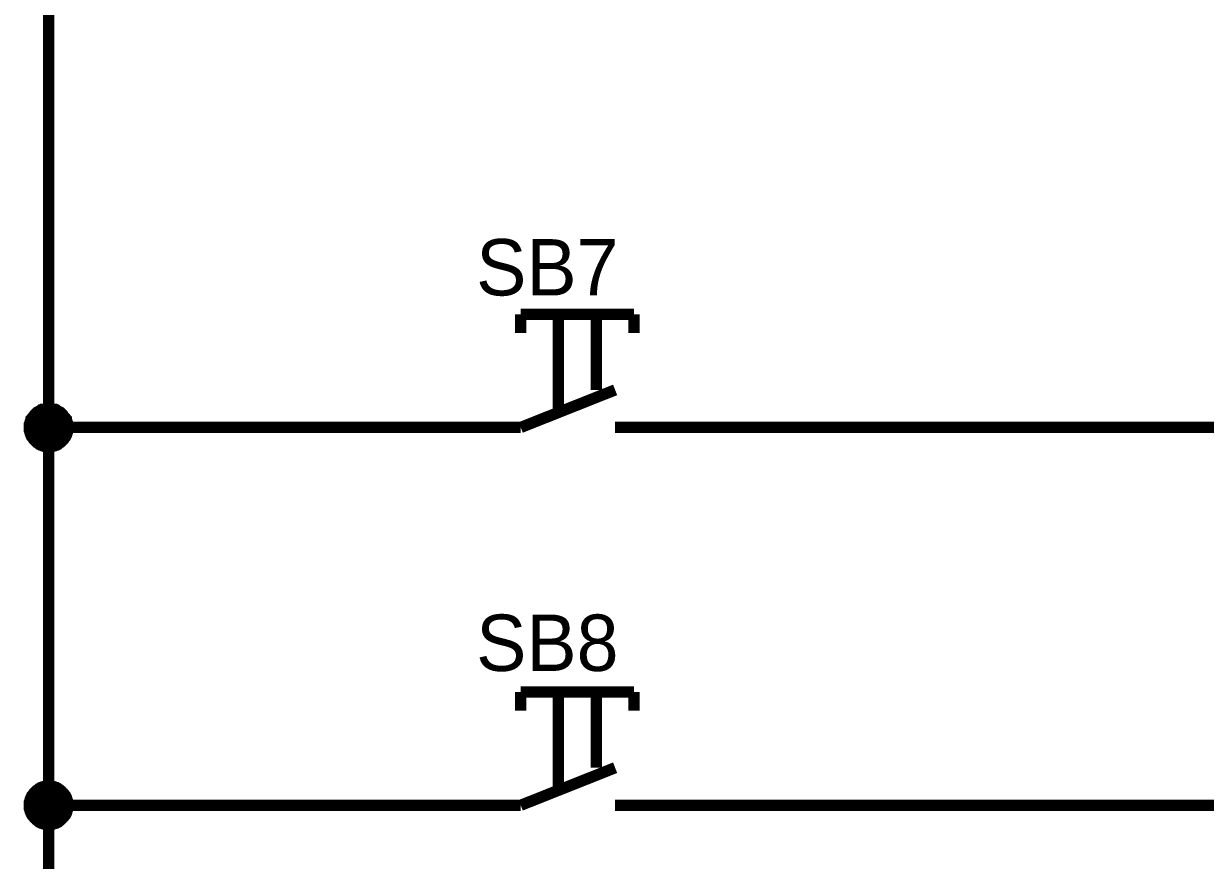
# Model space of a CAD drawing. Header units: millimetres. Extents: x 0 to 841, y 0 to 594.
# Drawn here: x 119.45 to 150.74, y 283.54 to 305.69 of the extents above; entities that cross this region are included whole.
import ezdxf

# ---------------------------------------------------------------- set-up
doc = ezdxf.new("R2010")
doc.units = ezdxf.units.MM
doc.layers.add('Sheet', color=255, linetype='Continuous')

msp = doc.modelspace()

# ---------------------------------------------------------------- linework, layer by layer
at = {"layer": 'Sheet', "const_width": 0.3}
for points in [[(332.534, 305), (340.034, 305), (340.034, 320.999), (285.049, 320.999), (285.049, 294.996), (202.579, 294.996), (137.61, 294.996)], [(332.534, 299.998), (342.534, 299.998), (342.534, 319.492), (280.049, 319.492), (280.049, 284.993), (190.095, 284.993), (137.61, 284.993)], [(120.11, 309.986), (120.11, 294.996), (130.11, 294.996)], [(132.61, 297.994), (135.607, 297.994)], [(132.61, 297.994), (132.61, 297.497)], [(133.603, 295.493), (133.603, 297.994)], [(134.613, 295.99), (134.613, 297.994)], [(135.607, 297.994), (135.607, 297.497)], [(132.61, 294.996), (135.11, 295.99)], [(119.597, 294.996), (119.597, 295.027), (119.597, 295.043), (119.597, 295.074), (119.613, 295.105), (119.613, 295.12), (119.628, 295.152), (119.628, 295.167), (119.644, 295.198), (119.644, 295.214), (119.659, 295.229), (119.675, 295.26), (119.69, 295.276), (119.706, 295.291), (119.721, 295.307), (119.737, 295.338), (119.752, 295.353), (119.768, 295.369), (119.783, 295.385), (119.799, 295.4), (119.83, 295.416), (119.846, 295.416), (119.861, 295.431), (119.892, 295.447), (119.908, 295.462), (119.939, 295.462), (119.954, 295.478), (119.985, 295.478), (120.001, 295.478), (120.032, 295.493), (120.063, 295.493), (120.079, 295.493), (120.11, 295.493)], [(119.597, 294.996), (119.597, 295.027), (119.597, 295.043), (119.597, 295.074), (119.613, 295.105), (119.613, 295.12), (119.628, 295.152), (119.628, 295.167), (119.644, 295.198), (119.644, 295.214), (119.659, 295.229), (119.675, 295.26), (119.69, 295.276), (119.706, 295.291), (119.721, 295.307), (119.737, 295.338), (119.752, 295.353), (119.768, 295.369), (119.783, 295.385), (119.799, 295.4), (119.83, 295.416), (119.846, 295.416), (119.861, 295.431), (119.892, 295.447), (119.908, 295.462), (119.939, 295.462), (119.954, 295.478), (119.985, 295.478), (120.001, 295.478), (120.032, 295.493), (120.063, 295.493), (120.079, 295.493), (120.11, 295.493)], [(119.597, 294.996), (119.597, 295.027), (119.597, 295.043), (119.597, 295.074), (119.613, 295.105), (119.613, 295.12), (119.628, 295.152), (119.628, 295.167), (119.644, 295.198), (119.644, 295.214), (119.659, 295.229), (119.675, 295.26), (119.69, 295.276), (119.706, 295.291), (119.721, 295.307), (119.737, 295.338), (119.752, 295.353), (119.768, 295.369), (119.783, 295.385), (119.799, 295.4), (119.83, 295.416), (119.846, 295.416), (119.861, 295.431), (119.892, 295.447), (119.908, 295.462), (119.939, 295.462), (119.954, 295.478), (119.985, 295.478), (120.001, 295.478), (120.032, 295.493), (120.063, 295.493), (120.079, 295.493), (120.11, 295.493)], [(119.597, 294.996), (119.597, 295.027), (119.597, 295.043), (119.597, 295.074), (119.613, 295.105), (119.613, 295.12), (119.628, 295.152), (119.628, 295.167), (119.644, 295.198), (119.644, 295.214), (119.659, 295.229), (119.675, 295.26), (119.69, 295.276), (119.706, 295.291), (119.721, 295.307), (119.737, 295.338), (119.752, 295.353), (119.768, 295.369), (119.783, 295.385), (119.799, 295.4), (119.83, 295.416), (119.846, 295.416), (119.861, 295.431), (119.892, 295.447), (119.908, 295.462), (119.939, 295.462), (119.954, 295.478), (119.985, 295.478), (120.001, 295.478), (120.032, 295.493), (120.063, 295.493), (120.079, 295.493), (120.11, 295.493)], [(119.597, 294.996), (119.597, 295.027), (119.597, 295.043), (119.597, 295.074), (119.613, 295.105), (119.613, 295.12), (119.628, 295.152), (119.628, 295.167), (119.644, 295.198), (119.644, 295.214), (119.659, 295.229), (119.675, 295.26), (119.69, 295.276), (119.706, 295.291), (119.721, 295.307), (119.737, 295.338), (119.752, 295.353), (119.768, 295.369), (119.783, 295.385), (119.799, 295.4), (119.83, 295.416), (119.846, 295.416), (119.861, 295.431), (119.892, 295.447), (119.908, 295.462), (119.939, 295.462), (119.954, 295.478), (119.985, 295.478), (120.001, 295.478), (120.032, 295.493), (120.063, 295.493), (120.079, 295.493), (120.11, 295.493)], [(119.597, 294.996), (119.597, 295.027), (119.597, 295.043), (119.597, 295.074), (119.613, 295.105), (119.613, 295.12), (119.628, 295.152), (119.628, 295.167), (119.644, 295.198), (119.644, 295.214), (119.659, 295.229), (119.675, 295.26), (119.69, 295.276), (119.706, 295.291), (119.721, 295.307), (119.737, 295.338), (119.752, 295.353), (119.768, 295.369), (119.783, 295.385), (119.799, 295.4), (119.83, 295.416), (119.846, 295.416), (119.861, 295.431), (119.892, 295.447), (119.908, 295.462), (119.939, 295.462), (119.954, 295.478), (119.985, 295.478), (120.001, 295.478), (120.032, 295.493), (120.063, 295.493), (120.079, 295.493), (120.11, 295.493)], [(119.597, 294.996), (119.597, 295.027), (119.597, 295.043), (119.597, 295.074), (119.613, 295.105), (119.613, 295.12), (119.628, 295.152), (119.628, 295.167), (119.644, 295.198), (119.644, 295.214), (119.659, 295.229), (119.675, 295.26), (119.69, 295.276), (119.706, 295.291), (119.721, 295.307), (119.737, 295.338), (119.752, 295.353), (119.768, 295.369), (119.783, 295.385), (119.799, 295.4), (119.83, 295.416), (119.846, 295.416), (119.861, 295.431), (119.892, 295.447), (119.908, 295.462), (119.939, 295.462), (119.954, 295.478), (119.985, 295.478), (120.001, 295.478), (120.032, 295.493), (120.063, 295.493), (120.079, 295.493), (120.11, 295.493)], [(119.597, 294.996), (119.597, 295.027), (119.597, 295.043), (119.597, 295.074), (119.613, 295.105), (119.613, 295.12), (119.628, 295.152), (119.628, 295.167), (119.644, 295.198), (119.644, 295.214), (119.659, 295.229), (119.675, 295.26), (119.69, 295.276), (119.706, 295.291), (119.721, 295.307), (119.737, 295.338), (119.752, 295.353), (119.768, 295.369), (119.783, 295.385), (119.799, 295.4), (119.83, 295.416), (119.846, 295.416), (119.861, 295.431), (119.892, 295.447), (119.908, 295.462), (119.939, 295.462), (119.954, 295.478), (119.985, 295.478), (120.001, 295.478), (120.032, 295.493), (120.063, 295.493), (120.079, 295.493), (120.11, 295.493)], [(120.11, 295.493), (120.11, 295.493)], [(120.11, 295.493), (120.141, 295.493), (120.156, 295.493), (120.187, 295.493), (120.218, 295.478), (120.234, 295.478), (120.265, 295.478), (120.28, 295.462), (120.311, 295.462), (120.327, 295.447), (120.358, 295.431), (120.374, 295.416), (120.389, 295.416), (120.42, 295.4), (120.436, 295.385), (120.451, 295.369), (120.467, 295.353), (120.482, 295.338), (120.498, 295.307), (120.513, 295.291), (120.529, 295.276), (120.544, 295.26), (120.56, 295.229), (120.575, 295.214), (120.575, 295.198), (120.591, 295.167), (120.591, 295.152), (120.606, 295.12), (120.606, 295.105), (120.622, 295.074), (120.622, 295.043), (120.622, 295.027), (120.622, 294.996)], [(120.11, 295.493), (120.11, 295.493)], [(120.11, 295.493), (120.141, 295.493), (120.156, 295.493), (120.187, 295.493), (120.218, 295.478), (120.234, 295.478), (120.265, 295.478), (120.28, 295.462), (120.311, 295.462), (120.327, 295.447), (120.358, 295.431), (120.374, 295.416), (120.389, 295.416), (120.42, 295.4), (120.436, 295.385), (120.451, 295.369), (120.467, 295.353), (120.482, 295.338), (120.498, 295.307), (120.513, 295.291), (120.529, 295.276), (120.544, 295.26), (120.56, 295.229), (120.575, 295.214), (120.575, 295.198), (120.591, 295.167), (120.591, 295.152), (120.606, 295.12), (120.606, 295.105), (120.622, 295.074), (120.622, 295.043), (120.622, 295.027), (120.622, 294.996)], [(120.11, 295.493), (120.11, 295.493)], [(120.11, 295.493), (120.141, 295.493), (120.156, 295.493), (120.187, 295.493), (120.218, 295.478), (120.234, 295.478), (120.265, 295.478), (120.28, 295.462), (120.311, 295.462), (120.327, 295.447), (120.358, 295.431), (120.374, 295.416), (120.389, 295.416), (120.42, 295.4), (120.436, 295.385), (120.451, 295.369), (120.467, 295.353), (120.482, 295.338), (120.498, 295.307), (120.513, 295.291), (120.529, 295.276), (120.544, 295.26), (120.56, 295.229), (120.575, 295.214), (120.575, 295.198), (120.591, 295.167), (120.591, 295.152), (120.606, 295.12), (120.606, 295.105), (120.622, 295.074), (120.622, 295.043), (120.622, 295.027), (120.622, 294.996)], [(120.11, 295.493), (120.11, 295.493)], [(120.11, 295.493), (120.141, 295.493), (120.156, 295.493), (120.187, 295.493), (120.218, 295.478), (120.234, 295.478), (120.265, 295.478), (120.28, 295.462), (120.311, 295.462), (120.327, 295.447), (120.358, 295.431), (120.374, 295.416), (120.389, 295.416), (120.42, 295.4), (120.436, 295.385), (120.451, 295.369), (120.467, 295.353), (120.482, 295.338), (120.498, 295.307), (120.513, 295.291), (120.529, 295.276), (120.544, 295.26), (120.56, 295.229), (120.575, 295.214), (120.575, 295.198), (120.591, 295.167), (120.591, 295.152), (120.606, 295.12), (120.606, 295.105), (120.622, 295.074), (120.622, 295.043), (120.622, 295.027), (120.622, 294.996)], [(120.11, 295.493), (120.11, 295.493)], [(120.11, 295.493), (120.141, 295.493), (120.156, 295.493), (120.187, 295.493), (120.218, 295.478), (120.234, 295.478), (120.265, 295.478), (120.28, 295.462), (120.311, 295.462), (120.327, 295.447), (120.358, 295.431), (120.374, 295.416), (120.389, 295.416), (120.42, 295.4), (120.436, 295.385), (120.451, 295.369), (120.467, 295.353), (120.482, 295.338), (120.498, 295.307), (120.513, 295.291), (120.529, 295.276), (120.544, 295.26), (120.56, 295.229), (120.575, 295.214), (120.575, 295.198), (120.591, 295.167), (120.591, 295.152), (120.606, 295.12), (120.606, 295.105), (120.622, 295.074), (120.622, 295.043), (120.622, 295.027), (120.622, 294.996)], [(120.11, 295.493), (120.11, 295.493)], [(120.11, 295.493), (120.141, 295.493), (120.156, 295.493), (120.187, 295.493), (120.218, 295.478), (120.234, 295.478), (120.265, 295.478), (120.28, 295.462), (120.311, 295.462), (120.327, 295.447), (120.358, 295.431), (120.374, 295.416), (120.389, 295.416), (120.42, 295.4), (120.436, 295.385), (120.451, 295.369), (120.467, 295.353), (120.482, 295.338), (120.498, 295.307), (120.513, 295.291), (120.529, 295.276), (120.544, 295.26), (120.56, 295.229), (120.575, 295.214), (120.575, 295.198), (120.591, 295.167), (120.591, 295.152), (120.606, 295.12), (120.606, 295.105), (120.622, 295.074), (120.622, 295.043), (120.622, 295.027), (120.622, 294.996)], [(120.11, 295.493), (120.11, 295.493)], [(120.11, 295.493), (120.141, 295.493), (120.156, 295.493), (120.187, 295.493), (120.218, 295.478), (120.234, 295.478), (120.265, 295.478), (120.28, 295.462), (120.311, 295.462), (120.327, 295.447), (120.358, 295.431), (120.374, 295.416), (120.389, 295.416), (120.42, 295.4), (120.436, 295.385), (120.451, 295.369), (120.467, 295.353), (120.482, 295.338), (120.498, 295.307), (120.513, 295.291), (120.529, 295.276), (120.544, 295.26), (120.56, 295.229), (120.575, 295.214), (120.575, 295.198), (120.591, 295.167), (120.591, 295.152), (120.606, 295.12), (120.606, 295.105), (120.622, 295.074), (120.622, 295.043), (120.622, 295.027), (120.622, 294.996)], [(120.11, 295.493), (120.11, 295.493)], [(120.11, 295.493), (120.141, 295.493), (120.156, 295.493), (120.187, 295.493), (120.218, 295.478), (120.234, 295.478), (120.265, 295.478), (120.28, 295.462), (120.311, 295.462), (120.327, 295.447), (120.358, 295.431), (120.374, 295.416), (120.389, 295.416), (120.42, 295.4), (120.436, 295.385), (120.451, 295.369), (120.467, 295.353), (120.482, 295.338), (120.498, 295.307), (120.513, 295.291), (120.529, 295.276), (120.544, 295.26), (120.56, 295.229), (120.575, 295.214), (120.575, 295.198), (120.591, 295.167), (120.591, 295.152), (120.606, 295.12), (120.606, 295.105), (120.622, 295.074), (120.622, 295.043), (120.622, 295.027), (120.622, 294.996)], [(120.11, 294.484), (120.079, 294.484), (120.063, 294.484), (120.032, 294.484), (120.001, 294.499), (119.985, 294.499), (119.954, 294.515), (119.939, 294.515), (119.908, 294.53), (119.892, 294.53), (119.861, 294.546), (119.846, 294.561), (119.83, 294.577), (119.799, 294.592), (119.783, 294.608), (119.768, 294.623), (119.752, 294.639), (119.737, 294.654), (119.721, 294.67), (119.706, 294.686), (119.69, 294.717), (119.675, 294.732), (119.659, 294.748), (119.644, 294.779), (119.644, 294.794), (119.628, 294.825), (119.628, 294.841), (119.613, 294.872), (119.613, 294.887), (119.597, 294.919), (119.597, 294.95), (119.597, 294.965), (119.597, 294.996)], [(119.597, 294.996), (119.597, 294.996)], [(120.11, 294.484), (120.079, 294.484), (120.063, 294.484), (120.032, 294.484), (120.001, 294.499), (119.985, 294.499), (119.954, 294.515), (119.939, 294.515), (119.908, 294.53), (119.892, 294.53), (119.861, 294.546), (119.846, 294.561), (119.83, 294.577), (119.799, 294.592), (119.783, 294.608), (119.768, 294.623), (119.752, 294.639), (119.737, 294.654), (119.721, 294.67), (119.706, 294.686), (119.69, 294.717), (119.675, 294.732), (119.659, 294.748), (119.644, 294.779), (119.644, 294.794), (119.628, 294.825), (119.628, 294.841), (119.613, 294.872), (119.613, 294.887), (119.597, 294.919), (119.597, 294.95), (119.597, 294.965), (119.597, 294.996)], [(119.597, 294.996), (119.597, 294.996)], [(120.11, 294.484), (120.079, 294.484), (120.063, 294.484), (120.032, 294.484), (120.001, 294.499), (119.985, 294.499), (119.954, 294.515), (119.939, 294.515), (119.908, 294.53), (119.892, 294.53), (119.861, 294.546), (119.846, 294.561), (119.83, 294.577), (119.799, 294.592), (119.783, 294.608), (119.768, 294.623), (119.752, 294.639), (119.737, 294.654), (119.721, 294.67), (119.706, 294.686), (119.69, 294.717), (119.675, 294.732), (119.659, 294.748), (119.644, 294.779), (119.644, 294.794), (119.628, 294.825), (119.628, 294.841), (119.613, 294.872), (119.613, 294.887), (119.597, 294.919), (119.597, 294.95), (119.597, 294.965), (119.597, 294.996)], [(119.597, 294.996), (119.597, 294.996)], [(120.11, 294.484), (120.079, 294.484), (120.063, 294.484), (120.032, 294.484), (120.001, 294.499), (119.985, 294.499), (119.954, 294.515), (119.939, 294.515), (119.908, 294.53), (119.892, 294.53), (119.861, 294.546), (119.846, 294.561), (119.83, 294.577), (119.799, 294.592), (119.783, 294.608), (119.768, 294.623), (119.752, 294.639), (119.737, 294.654), (119.721, 294.67), (119.706, 294.686), (119.69, 294.717), (119.675, 294.732), (119.659, 294.748), (119.644, 294.779), (119.644, 294.794), (119.628, 294.825), (119.628, 294.841), (119.613, 294.872), (119.613, 294.887), (119.597, 294.919), (119.597, 294.95), (119.597, 294.965), (119.597, 294.996)], [(119.597, 294.996), (119.597, 294.996)], [(120.11, 294.484), (120.079, 294.484), (120.063, 294.484), (120.032, 294.484), (120.001, 294.499), (119.985, 294.499), (119.954, 294.515), (119.939, 294.515), (119.908, 294.53), (119.892, 294.53), (119.861, 294.546), (119.846, 294.561), (119.83, 294.577), (119.799, 294.592), (119.783, 294.608), (119.768, 294.623), (119.752, 294.639), (119.737, 294.654), (119.721, 294.67), (119.706, 294.686), (119.69, 294.717), (119.675, 294.732), (119.659, 294.748), (119.644, 294.779), (119.644, 294.794), (119.628, 294.825), (119.628, 294.841), (119.613, 294.872), (119.613, 294.887), (119.597, 294.919), (119.597, 294.95), (119.597, 294.965), (119.597, 294.996)], [(119.597, 294.996), (119.597, 294.996)], [(120.11, 294.484), (120.079, 294.484), (120.063, 294.484), (120.032, 294.484), (120.001, 294.499), (119.985, 294.499), (119.954, 294.515), (119.939, 294.515), (119.908, 294.53), (119.892, 294.53), (119.861, 294.546), (119.846, 294.561), (119.83, 294.577), (119.799, 294.592), (119.783, 294.608), (119.768, 294.623), (119.752, 294.639), (119.737, 294.654), (119.721, 294.67), (119.706, 294.686), (119.69, 294.717), (119.675, 294.732), (119.659, 294.748), (119.644, 294.779), (119.644, 294.794), (119.628, 294.825), (119.628, 294.841), (119.613, 294.872), (119.613, 294.887), (119.597, 294.919), (119.597, 294.95), (119.597, 294.965), (119.597, 294.996)], [(119.597, 294.996), (119.597, 294.996)], [(120.11, 294.484), (120.079, 294.484), (120.063, 294.484), (120.032, 294.484), (120.001, 294.499), (119.985, 294.499), (119.954, 294.515), (119.939, 294.515), (119.908, 294.53), (119.892, 294.53), (119.861, 294.546), (119.846, 294.561), (119.83, 294.577), (119.799, 294.592), (119.783, 294.608), (119.768, 294.623), (119.752, 294.639), (119.737, 294.654), (119.721, 294.67), (119.706, 294.686), (119.69, 294.717), (119.675, 294.732), (119.659, 294.748), (119.644, 294.779), (119.644, 294.794), (119.628, 294.825), (119.628, 294.841), (119.613, 294.872), (119.613, 294.887), (119.597, 294.919), (119.597, 294.95), (119.597, 294.965), (119.597, 294.996)], [(119.597, 294.996), (119.597, 294.996)], [(120.11, 294.484), (120.079, 294.484), (120.063, 294.484), (120.032, 294.484), (120.001, 294.499), (119.985, 294.499), (119.954, 294.515), (119.939, 294.515), (119.908, 294.53), (119.892, 294.53), (119.861, 294.546), (119.846, 294.561), (119.83, 294.577), (119.799, 294.592), (119.783, 294.608), (119.768, 294.623), (119.752, 294.639), (119.737, 294.654), (119.721, 294.67), (119.706, 294.686), (119.69, 294.717), (119.675, 294.732), (119.659, 294.748), (119.644, 294.779), (119.644, 294.794), (119.628, 294.825), (119.628, 294.841), (119.613, 294.872), (119.613, 294.887), (119.597, 294.919), (119.597, 294.95), (119.597, 294.965), (119.597, 294.996)], [(119.597, 294.996), (119.597, 294.996)], [(120.622, 294.996), (120.622, 294.965), (120.622, 294.95), (120.622, 294.919), (120.606, 294.887), (120.606, 294.872), (120.591, 294.841), (120.591, 294.825), (120.575, 294.794), (120.575, 294.779), (120.56, 294.748), (120.544, 294.732), (120.529, 294.717), (120.513, 294.686), (120.498, 294.67), (120.482, 294.654), (120.467, 294.639), (120.451, 294.623), (120.436, 294.608), (120.42, 294.592), (120.389, 294.577), (120.374, 294.561), (120.358, 294.546), (120.327, 294.53), (120.311, 294.53), (120.28, 294.515), (120.265, 294.515), (120.234, 294.499), (120.218, 294.499), (120.187, 294.484), (120.156, 294.484), (120.141, 294.484), (120.11, 294.484)], [(120.622, 294.996), (120.622, 294.965), (120.622, 294.95), (120.622, 294.919), (120.606, 294.887), (120.606, 294.872), (120.591, 294.841), (120.591, 294.825), (120.575, 294.794), (120.575, 294.779), (120.56, 294.748), (120.544, 294.732), (120.529, 294.717), (120.513, 294.686), (120.498, 294.67), (120.482, 294.654), (120.467, 294.639), (120.451, 294.623), (120.436, 294.608), (120.42, 294.592), (120.389, 294.577), (120.374, 294.561), (120.358, 294.546), (120.327, 294.53), (120.311, 294.53), (120.28, 294.515), (120.265, 294.515), (120.234, 294.499), (120.218, 294.499), (120.187, 294.484), (120.156, 294.484), (120.141, 294.484), (120.11, 294.484)], [(120.11, 294.996), (120.11, 284.993), (130.11, 284.993)], [(120.622, 294.996), (120.622, 294.965), (120.622, 294.95), (120.622, 294.919), (120.606, 294.887), (120.606, 294.872), (120.591, 294.841), (120.591, 294.825), (120.575, 294.794), (120.575, 294.779), (120.56, 294.748), (120.544, 294.732), (120.529, 294.717), (120.513, 294.686), (120.498, 294.67), (120.482, 294.654), (120.467, 294.639), (120.451, 294.623), (120.436, 294.608), (120.42, 294.592), (120.389, 294.577), (120.374, 294.561), (120.358, 294.546), (120.327, 294.53), (120.311, 294.53), (120.28, 294.515), (120.265, 294.515), (120.234, 294.499), (120.218, 294.499), (120.187, 294.484), (120.156, 294.484), (120.141, 294.484), (120.11, 294.484)], [(120.622, 294.996), (120.622, 294.965), (120.622, 294.95), (120.622, 294.919), (120.606, 294.887), (120.606, 294.872), (120.591, 294.841), (120.591, 294.825), (120.575, 294.794), (120.575, 294.779), (120.56, 294.748), (120.544, 294.732), (120.529, 294.717), (120.513, 294.686), (120.498, 294.67), (120.482, 294.654), (120.467, 294.639), (120.451, 294.623), (120.436, 294.608), (120.42, 294.592), (120.389, 294.577), (120.374, 294.561), (120.358, 294.546), (120.327, 294.53), (120.311, 294.53), (120.28, 294.515), (120.265, 294.515), (120.234, 294.499), (120.218, 294.499), (120.187, 294.484), (120.156, 294.484), (120.141, 294.484), (120.11, 294.484)], [(120.622, 294.996), (120.622, 294.965), (120.622, 294.95), (120.622, 294.919), (120.606, 294.887), (120.606, 294.872), (120.591, 294.841), (120.591, 294.825), (120.575, 294.794), (120.575, 294.779), (120.56, 294.748), (120.544, 294.732), (120.529, 294.717), (120.513, 294.686), (120.498, 294.67), (120.482, 294.654), (120.467, 294.639), (120.451, 294.623), (120.436, 294.608), (120.42, 294.592), (120.389, 294.577), (120.374, 294.561), (120.358, 294.546), (120.327, 294.53), (120.311, 294.53), (120.28, 294.515), (120.265, 294.515), (120.234, 294.499), (120.218, 294.499), (120.187, 294.484), (120.156, 294.484), (120.141, 294.484), (120.11, 294.484)], [(120.622, 294.996), (120.622, 294.965), (120.622, 294.95), (120.622, 294.919), (120.606, 294.887), (120.606, 294.872), (120.591, 294.841), (120.591, 294.825), (120.575, 294.794), (120.575, 294.779), (120.56, 294.748), (120.544, 294.732), (120.529, 294.717), (120.513, 294.686), (120.498, 294.67), (120.482, 294.654), (120.467, 294.639), (120.451, 294.623), (120.436, 294.608), (120.42, 294.592), (120.389, 294.577), (120.374, 294.561), (120.358, 294.546), (120.327, 294.53), (120.311, 294.53), (120.28, 294.515), (120.265, 294.515), (120.234, 294.499), (120.218, 294.499), (120.187, 294.484), (120.156, 294.484), (120.141, 294.484), (120.11, 294.484)], [(120.622, 294.996), (120.622, 294.965), (120.622, 294.95), (120.622, 294.919), (120.606, 294.887), (120.606, 294.872), (120.591, 294.841), (120.591, 294.825), (120.575, 294.794), (120.575, 294.779), (120.56, 294.748), (120.544, 294.732), (120.529, 294.717), (120.513, 294.686), (120.498, 294.67), (120.482, 294.654), (120.467, 294.639), (120.451, 294.623), (120.436, 294.608), (120.42, 294.592), (120.389, 294.577), (120.374, 294.561), (120.358, 294.546), (120.327, 294.53), (120.311, 294.53), (120.28, 294.515), (120.265, 294.515), (120.234, 294.499), (120.218, 294.499), (120.187, 294.484), (120.156, 294.484), (120.141, 294.484), (120.11, 294.484)], [(120.622, 294.996), (120.622, 294.965), (120.622, 294.95), (120.622, 294.919), (120.606, 294.887), (120.606, 294.872), (120.591, 294.841), (120.591, 294.825), (120.575, 294.794), (120.575, 294.779), (120.56, 294.748), (120.544, 294.732), (120.529, 294.717), (120.513, 294.686), (120.498, 294.67), (120.482, 294.654), (120.467, 294.639), (120.451, 294.623), (120.436, 294.608), (120.42, 294.592), (120.389, 294.577), (120.374, 294.561), (120.358, 294.546), (120.327, 294.53), (120.311, 294.53), (120.28, 294.515), (120.265, 294.515), (120.234, 294.499), (120.218, 294.499), (120.187, 294.484), (120.156, 294.484), (120.141, 294.484), (120.11, 294.484)], [(120.622, 294.996), (120.622, 294.996), (120.622, 294.996), (120.622, 294.996), (120.622, 294.996), (120.622, 294.996), (120.622, 294.996), (120.622, 294.996), (120.622, 294.996), (120.622, 294.996), (120.622, 294.996), (120.622, 294.996), (120.622, 294.996), (120.622, 294.996), (120.622, 294.996), (120.622, 294.996), (120.622, 294.996), (120.622, 294.996), (120.622, 294.996), (120.622, 294.996), (120.622, 294.996), (120.622, 294.996), (120.622, 294.996), (120.622, 294.996), (120.622, 294.996), (120.622, 294.996), (120.622, 294.996), (120.622, 294.996), (120.622, 294.996), (120.622, 294.996), (120.622, 294.996), (120.622, 294.996), (120.622, 294.996)], [(120.622, 294.996), (120.622, 294.996)], [(120.622, 294.996), (120.622, 294.996), (120.622, 294.996), (120.622, 294.996), (120.622, 294.996), (120.622, 294.996), (120.622, 294.996), (120.622, 294.996), (120.622, 294.996), (120.622, 294.996), (120.622, 294.996), (120.622, 294.996), (120.622, 294.996), (120.622, 294.996), (120.622, 294.996), (120.622, 294.996), (120.622, 294.996), (120.622, 294.996), (120.622, 294.996), (120.622, 294.996), (120.622, 294.996), (120.622, 294.996), (120.622, 294.996), (120.622, 294.996), (120.622, 294.996), (120.622, 294.996), (120.622, 294.996), (120.622, 294.996), (120.622, 294.996), (120.622, 294.996), (120.622, 294.996), (120.622, 294.996), (120.622, 294.996)], [(120.622, 294.996), (120.622, 294.996)], [(120.622, 294.996), (120.622, 294.996), (120.622, 294.996), (120.622, 294.996), (120.622, 294.996), (120.622, 294.996), (120.622, 294.996), (120.622, 294.996), (120.622, 294.996), (120.622, 294.996), (120.622, 294.996), (120.622, 294.996), (120.622, 294.996), (120.622, 294.996), (120.622, 294.996), (120.622, 294.996), (120.622, 294.996), (120.622, 294.996), (120.622, 294.996), (120.622, 294.996), (120.622, 294.996), (120.622, 294.996), (120.622, 294.996), (120.622, 294.996), (120.622, 294.996), (120.622, 294.996), (120.622, 294.996), (120.622, 294.996), (120.622, 294.996), (120.622, 294.996), (120.622, 294.996), (120.622, 294.996), (120.622, 294.996)], [(120.622, 294.996), (120.622, 294.996)], [(120.622, 294.996), (120.622, 294.996), (120.622, 294.996), (120.622, 294.996), (120.622, 294.996), (120.622, 294.996), (120.622, 294.996), (120.622, 294.996), (120.622, 294.996), (120.622, 294.996), (120.622, 294.996), (120.622, 294.996), (120.622, 294.996), (120.622, 294.996), (120.622, 294.996), (120.622, 294.996), (120.622, 294.996), (120.622, 294.996), (120.622, 294.996), (120.622, 294.996), (120.622, 294.996), (120.622, 294.996), (120.622, 294.996), (120.622, 294.996), (120.622, 294.996), (120.622, 294.996), (120.622, 294.996), (120.622, 294.996), (120.622, 294.996), (120.622, 294.996), (120.622, 294.996), (120.622, 294.996), (120.622, 294.996)], [(120.622, 294.996), (120.622, 294.996)], [(120.622, 294.996), (120.622, 294.996), (120.622, 294.996), (120.622, 294.996), (120.622, 294.996), (120.622, 294.996), (120.622, 294.996), (120.622, 294.996), (120.622, 294.996), (120.622, 294.996), (120.622, 294.996), (120.622, 294.996), (120.622, 294.996), (120.622, 294.996), (120.622, 294.996), (120.622, 294.996), (120.622, 294.996), (120.622, 294.996), (120.622, 294.996), (120.622, 294.996), (120.622, 294.996), (120.622, 294.996), (120.622, 294.996), (120.622, 294.996), (120.622, 294.996), (120.622, 294.996), (120.622, 294.996), (120.622, 294.996), (120.622, 294.996), (120.622, 294.996), (120.622, 294.996), (120.622, 294.996), (120.622, 294.996)], [(120.622, 294.996), (120.622, 294.996)], [(120.622, 294.996), (120.622, 294.996), (120.622, 294.996), (120.622, 294.996), (120.622, 294.996), (120.622, 294.996), (120.622, 294.996), (120.622, 294.996), (120.622, 294.996), (120.622, 294.996), (120.622, 294.996), (120.622, 294.996), (120.622, 294.996), (120.622, 294.996), (120.622, 294.996), (120.622, 294.996), (120.622, 294.996), (120.622, 294.996), (120.622, 294.996), (120.622, 294.996), (120.622, 294.996), (120.622, 294.996), (120.622, 294.996), (120.622, 294.996), (120.622, 294.996), (120.622, 294.996), (120.622, 294.996), (120.622, 294.996), (120.622, 294.996), (120.622, 294.996), (120.622, 294.996), (120.622, 294.996), (120.622, 294.996)], [(120.622, 294.996), (120.622, 294.996)], [(120.622, 294.996), (120.622, 294.996), (120.622, 294.996), (120.622, 294.996), (120.622, 294.996), (120.622, 294.996), (120.622, 294.996), (120.622, 294.996), (120.622, 294.996), (120.622, 294.996), (120.622, 294.996), (120.622, 294.996), (120.622, 294.996), (120.622, 294.996), (120.622, 294.996), (120.622, 294.996), (120.622, 294.996), (120.622, 294.996), (120.622, 294.996), (120.622, 294.996), (120.622, 294.996), (120.622, 294.996), (120.622, 294.996), (120.622, 294.996), (120.622, 294.996), (120.622, 294.996), (120.622, 294.996), (120.622, 294.996), (120.622, 294.996), (120.622, 294.996), (120.622, 294.996), (120.622, 294.996), (120.622, 294.996)], [(120.622, 294.996), (120.622, 294.996)], [(120.622, 294.996), (120.622, 294.996), (120.622, 294.996), (120.622, 294.996), (120.622, 294.996), (120.622, 294.996), (120.622, 294.996), (120.622, 294.996), (120.622, 294.996), (120.622, 294.996), (120.622, 294.996), (120.622, 294.996), (120.622, 294.996), (120.622, 294.996), (120.622, 294.996), (120.622, 294.996), (120.622, 294.996), (120.622, 294.996), (120.622, 294.996), (120.622, 294.996), (120.622, 294.996), (120.622, 294.996), (120.622, 294.996), (120.622, 294.996), (120.622, 294.996), (120.622, 294.996), (120.622, 294.996), (120.622, 294.996), (120.622, 294.996), (120.622, 294.996), (120.622, 294.996), (120.622, 294.996), (120.622, 294.996)], [(120.622, 294.996), (120.622, 294.996)], [(132.61, 294.996), (130.11, 294.996)], [(135.11, 294.996), (137.61, 294.996)], [(132.61, 287.991), (135.607, 287.991)], [(132.61, 287.991), (132.61, 287.494)], [(133.603, 285.49), (133.603, 287.991)], [(134.613, 285.987), (134.613, 287.991)], [(135.607, 287.991), (135.607, 287.494)], [(132.61, 284.993), (135.11, 285.987)], [(119.597, 284.993), (119.597, 285.024), (119.597, 285.039), (119.597, 285.07), (119.613, 285.101), (119.613, 285.117), (119.628, 285.148), (119.628, 285.163), (119.644, 285.195), (119.644, 285.21), (119.659, 285.241), (119.675, 285.257), (119.69, 285.272), (119.706, 285.303), (119.721, 285.319), (119.737, 285.334), (119.752, 285.35), (119.768, 285.365), (119.783, 285.381), (119.799, 285.396), (119.83, 285.412), (119.846, 285.428), (119.861, 285.443), (119.892, 285.459), (119.908, 285.459), (119.939, 285.474), (119.954, 285.474), (119.985, 285.49), (120.001, 285.49), (120.032, 285.505), (120.063, 285.505), (120.079, 285.505), (120.11, 285.505)], [(119.597, 284.993), (119.597, 285.024), (119.597, 285.039), (119.597, 285.07), (119.613, 285.101), (119.613, 285.117), (119.628, 285.148), (119.628, 285.163), (119.644, 285.195), (119.644, 285.21), (119.659, 285.241), (119.675, 285.257), (119.69, 285.272), (119.706, 285.303), (119.721, 285.319), (119.737, 285.334), (119.752, 285.35), (119.768, 285.365), (119.783, 285.381), (119.799, 285.396), (119.83, 285.412), (119.846, 285.428), (119.861, 285.443), (119.892, 285.459), (119.908, 285.459), (119.939, 285.474), (119.954, 285.474), (119.985, 285.49), (120.001, 285.49), (120.032, 285.505), (120.063, 285.505), (120.079, 285.505), (120.11, 285.505)], [(119.597, 284.993), (119.597, 285.024), (119.597, 285.039), (119.597, 285.07), (119.613, 285.101), (119.613, 285.117), (119.628, 285.148), (119.628, 285.163), (119.644, 285.195), (119.644, 285.21), (119.659, 285.241), (119.675, 285.257), (119.69, 285.272), (119.706, 285.303), (119.721, 285.319), (119.737, 285.334), (119.752, 285.35), (119.768, 285.365), (119.783, 285.381), (119.799, 285.396), (119.83, 285.412), (119.846, 285.428), (119.861, 285.443), (119.892, 285.459), (119.908, 285.459), (119.939, 285.474), (119.954, 285.474), (119.985, 285.49), (120.001, 285.49), (120.032, 285.505), (120.063, 285.505), (120.079, 285.505), (120.11, 285.505)], [(119.597, 284.993), (119.597, 285.024), (119.597, 285.039), (119.597, 285.07), (119.613, 285.101), (119.613, 285.117), (119.628, 285.148), (119.628, 285.163), (119.644, 285.195), (119.644, 285.21), (119.659, 285.241), (119.675, 285.257), (119.69, 285.272), (119.706, 285.303), (119.721, 285.319), (119.737, 285.334), (119.752, 285.35), (119.768, 285.365), (119.783, 285.381), (119.799, 285.396), (119.83, 285.412), (119.846, 285.428), (119.861, 285.443), (119.892, 285.459), (119.908, 285.459), (119.939, 285.474), (119.954, 285.474), (119.985, 285.49), (120.001, 285.49), (120.032, 285.505), (120.063, 285.505), (120.079, 285.505), (120.11, 285.505)], [(119.597, 284.993), (119.597, 285.024), (119.597, 285.039), (119.597, 285.07), (119.613, 285.101), (119.613, 285.117), (119.628, 285.148), (119.628, 285.163), (119.644, 285.195), (119.644, 285.21), (119.659, 285.241), (119.675, 285.257), (119.69, 285.272), (119.706, 285.303), (119.721, 285.319), (119.737, 285.334), (119.752, 285.35), (119.768, 285.365), (119.783, 285.381), (119.799, 285.396), (119.83, 285.412), (119.846, 285.428), (119.861, 285.443), (119.892, 285.459), (119.908, 285.459), (119.939, 285.474), (119.954, 285.474), (119.985, 285.49), (120.001, 285.49), (120.032, 285.505), (120.063, 285.505), (120.079, 285.505), (120.11, 285.505)], [(119.597, 284.993), (119.597, 285.024), (119.597, 285.039), (119.597, 285.07), (119.613, 285.101), (119.613, 285.117), (119.628, 285.148), (119.628, 285.163), (119.644, 285.195), (119.644, 285.21), (119.659, 285.241), (119.675, 285.257), (119.69, 285.272), (119.706, 285.303), (119.721, 285.319), (119.737, 285.334), (119.752, 285.35), (119.768, 285.365), (119.783, 285.381), (119.799, 285.396), (119.83, 285.412), (119.846, 285.428), (119.861, 285.443), (119.892, 285.459), (119.908, 285.459), (119.939, 285.474), (119.954, 285.474), (119.985, 285.49), (120.001, 285.49), (120.032, 285.505), (120.063, 285.505), (120.079, 285.505), (120.11, 285.505)], [(119.597, 284.993), (119.597, 285.024), (119.597, 285.039), (119.597, 285.07), (119.613, 285.101), (119.613, 285.117), (119.628, 285.148), (119.628, 285.163), (119.644, 285.195), (119.644, 285.21), (119.659, 285.241), (119.675, 285.257), (119.69, 285.272), (119.706, 285.303), (119.721, 285.319), (119.737, 285.334), (119.752, 285.35), (119.768, 285.365), (119.783, 285.381), (119.799, 285.396), (119.83, 285.412), (119.846, 285.428), (119.861, 285.443), (119.892, 285.459), (119.908, 285.459), (119.939, 285.474), (119.954, 285.474), (119.985, 285.49), (120.001, 285.49), (120.032, 285.505), (120.063, 285.505), (120.079, 285.505), (120.11, 285.505)], [(119.597, 284.993), (119.597, 285.024), (119.597, 285.039), (119.597, 285.07), (119.613, 285.101), (119.613, 285.117), (119.628, 285.148), (119.628, 285.163), (119.644, 285.195), (119.644, 285.21), (119.659, 285.241), (119.675, 285.257), (119.69, 285.272), (119.706, 285.303), (119.721, 285.319), (119.737, 285.334), (119.752, 285.35), (119.768, 285.365), (119.783, 285.381), (119.799, 285.396), (119.83, 285.412), (119.846, 285.428), (119.861, 285.443), (119.892, 285.459), (119.908, 285.459), (119.939, 285.474), (119.954, 285.474), (119.985, 285.49), (120.001, 285.49), (120.032, 285.505), (120.063, 285.505), (120.079, 285.505), (120.11, 285.505)], [(120.11, 285.505), (120.11, 285.505)], [(120.11, 285.505), (120.141, 285.505), (120.156, 285.505), (120.187, 285.505), (120.218, 285.49), (120.234, 285.49), (120.265, 285.474), (120.28, 285.474), (120.311, 285.459), (120.327, 285.459), (120.358, 285.443), (120.374, 285.428), (120.389, 285.412), (120.42, 285.396), (120.436, 285.381), (120.451, 285.365), (120.467, 285.35), (120.482, 285.334), (120.498, 285.319), (120.513, 285.303), (120.529, 285.272), (120.544, 285.257), (120.56, 285.241), (120.575, 285.21), (120.575, 285.195), (120.591, 285.163), (120.591, 285.148), (120.606, 285.117), (120.606, 285.101), (120.622, 285.07), (120.622, 285.039), (120.622, 285.024), (120.622, 284.993)], [(120.11, 285.505), (120.11, 285.505)], [(120.11, 285.505), (120.141, 285.505), (120.156, 285.505), (120.187, 285.505), (120.218, 285.49), (120.234, 285.49), (120.265, 285.474), (120.28, 285.474), (120.311, 285.459), (120.327, 285.459), (120.358, 285.443), (120.374, 285.428), (120.389, 285.412), (120.42, 285.396), (120.436, 285.381), (120.451, 285.365), (120.467, 285.35), (120.482, 285.334), (120.498, 285.319), (120.513, 285.303), (120.529, 285.272), (120.544, 285.257), (120.56, 285.241), (120.575, 285.21), (120.575, 285.195), (120.591, 285.163), (120.591, 285.148), (120.606, 285.117), (120.606, 285.101), (120.622, 285.07), (120.622, 285.039), (120.622, 285.024), (120.622, 284.993)], [(120.11, 285.505), (120.11, 285.505)], [(120.11, 285.505), (120.141, 285.505), (120.156, 285.505), (120.187, 285.505), (120.218, 285.49), (120.234, 285.49), (120.265, 285.474), (120.28, 285.474), (120.311, 285.459), (120.327, 285.459), (120.358, 285.443), (120.374, 285.428), (120.389, 285.412), (120.42, 285.396), (120.436, 285.381), (120.451, 285.365), (120.467, 285.35), (120.482, 285.334), (120.498, 285.319), (120.513, 285.303), (120.529, 285.272), (120.544, 285.257), (120.56, 285.241), (120.575, 285.21), (120.575, 285.195), (120.591, 285.163), (120.591, 285.148), (120.606, 285.117), (120.606, 285.101), (120.622, 285.07), (120.622, 285.039), (120.622, 285.024), (120.622, 284.993)], [(120.11, 285.505), (120.11, 285.505)], [(120.11, 285.505), (120.141, 285.505), (120.156, 285.505), (120.187, 285.505), (120.218, 285.49), (120.234, 285.49), (120.265, 285.474), (120.28, 285.474), (120.311, 285.459), (120.327, 285.459), (120.358, 285.443), (120.374, 285.428), (120.389, 285.412), (120.42, 285.396), (120.436, 285.381), (120.451, 285.365), (120.467, 285.35), (120.482, 285.334), (120.498, 285.319), (120.513, 285.303), (120.529, 285.272), (120.544, 285.257), (120.56, 285.241), (120.575, 285.21), (120.575, 285.195), (120.591, 285.163), (120.591, 285.148), (120.606, 285.117), (120.606, 285.101), (120.622, 285.07), (120.622, 285.039), (120.622, 285.024), (120.622, 284.993)], [(120.11, 285.505), (120.11, 285.505)], [(120.11, 285.505), (120.141, 285.505), (120.156, 285.505), (120.187, 285.505), (120.218, 285.49), (120.234, 285.49), (120.265, 285.474), (120.28, 285.474), (120.311, 285.459), (120.327, 285.459), (120.358, 285.443), (120.374, 285.428), (120.389, 285.412), (120.42, 285.396), (120.436, 285.381), (120.451, 285.365), (120.467, 285.35), (120.482, 285.334), (120.498, 285.319), (120.513, 285.303), (120.529, 285.272), (120.544, 285.257), (120.56, 285.241), (120.575, 285.21), (120.575, 285.195), (120.591, 285.163), (120.591, 285.148), (120.606, 285.117), (120.606, 285.101), (120.622, 285.07), (120.622, 285.039), (120.622, 285.024), (120.622, 284.993)], [(120.11, 285.505), (120.11, 285.505)], [(120.11, 285.505), (120.141, 285.505), (120.156, 285.505), (120.187, 285.505), (120.218, 285.49), (120.234, 285.49), (120.265, 285.474), (120.28, 285.474), (120.311, 285.459), (120.327, 285.459), (120.358, 285.443), (120.374, 285.428), (120.389, 285.412), (120.42, 285.396), (120.436, 285.381), (120.451, 285.365), (120.467, 285.35), (120.482, 285.334), (120.498, 285.319), (120.513, 285.303), (120.529, 285.272), (120.544, 285.257), (120.56, 285.241), (120.575, 285.21), (120.575, 285.195), (120.591, 285.163), (120.591, 285.148), (120.606, 285.117), (120.606, 285.101), (120.622, 285.07), (120.622, 285.039), (120.622, 285.024), (120.622, 284.993)], [(120.11, 285.505), (120.11, 285.505)], [(120.11, 285.505), (120.141, 285.505), (120.156, 285.505), (120.187, 285.505), (120.218, 285.49), (120.234, 285.49), (120.265, 285.474), (120.28, 285.474), (120.311, 285.459), (120.327, 285.459), (120.358, 285.443), (120.374, 285.428), (120.389, 285.412), (120.42, 285.396), (120.436, 285.381), (120.451, 285.365), (120.467, 285.35), (120.482, 285.334), (120.498, 285.319), (120.513, 285.303), (120.529, 285.272), (120.544, 285.257), (120.56, 285.241), (120.575, 285.21), (120.575, 285.195), (120.591, 285.163), (120.591, 285.148), (120.606, 285.117), (120.606, 285.101), (120.622, 285.07), (120.622, 285.039), (120.622, 285.024), (120.622, 284.993)], [(120.11, 285.505), (120.11, 285.505)], [(120.11, 285.505), (120.141, 285.505), (120.156, 285.505), (120.187, 285.505), (120.218, 285.49), (120.234, 285.49), (120.265, 285.474), (120.28, 285.474), (120.311, 285.459), (120.327, 285.459), (120.358, 285.443), (120.374, 285.428), (120.389, 285.412), (120.42, 285.396), (120.436, 285.381), (120.451, 285.365), (120.467, 285.35), (120.482, 285.334), (120.498, 285.319), (120.513, 285.303), (120.529, 285.272), (120.544, 285.257), (120.56, 285.241), (120.575, 285.21), (120.575, 285.195), (120.591, 285.163), (120.591, 285.148), (120.606, 285.117), (120.606, 285.101), (120.622, 285.07), (120.622, 285.039), (120.622, 285.024), (120.622, 284.993)], [(120.11, 284.48), (120.079, 284.48), (120.063, 284.48), (120.032, 284.48), (120.001, 284.496), (119.985, 284.496), (119.954, 284.511), (119.939, 284.511), (119.908, 284.527), (119.892, 284.527), (119.861, 284.542), (119.846, 284.558), (119.83, 284.573), (119.799, 284.589), (119.783, 284.604), (119.768, 284.62), (119.752, 284.635), (119.737, 284.651), (119.721, 284.666), (119.706, 284.682), (119.69, 284.713), (119.675, 284.729), (119.659, 284.744), (119.644, 284.775), (119.644, 284.791), (119.628, 284.822), (119.628, 284.837), (119.613, 284.868), (119.613, 284.884), (119.597, 284.915), (119.597, 284.946), (119.597, 284.962), (119.597, 284.993)], [(119.597, 284.993), (119.597, 284.993)], [(120.11, 284.48), (120.079, 284.48), (120.063, 284.48), (120.032, 284.48), (120.001, 284.496), (119.985, 284.496), (119.954, 284.511), (119.939, 284.511), (119.908, 284.527), (119.892, 284.527), (119.861, 284.542), (119.846, 284.558), (119.83, 284.573), (119.799, 284.589), (119.783, 284.604), (119.768, 284.62), (119.752, 284.635), (119.737, 284.651), (119.721, 284.666), (119.706, 284.682), (119.69, 284.713), (119.675, 284.729), (119.659, 284.744), (119.644, 284.775), (119.644, 284.791), (119.628, 284.822), (119.628, 284.837), (119.613, 284.868), (119.613, 284.884), (119.597, 284.915), (119.597, 284.946), (119.597, 284.962), (119.597, 284.993)], [(119.597, 284.993), (119.597, 284.993)], [(120.11, 284.48), (120.079, 284.48), (120.063, 284.48), (120.032, 284.48), (120.001, 284.496), (119.985, 284.496), (119.954, 284.511), (119.939, 284.511), (119.908, 284.527), (119.892, 284.527), (119.861, 284.542), (119.846, 284.558), (119.83, 284.573), (119.799, 284.589), (119.783, 284.604), (119.768, 284.62), (119.752, 284.635), (119.737, 284.651), (119.721, 284.666), (119.706, 284.682), (119.69, 284.713), (119.675, 284.729), (119.659, 284.744), (119.644, 284.775), (119.644, 284.791), (119.628, 284.822), (119.628, 284.837), (119.613, 284.868), (119.613, 284.884), (119.597, 284.915), (119.597, 284.946), (119.597, 284.962), (119.597, 284.993)], [(119.597, 284.993), (119.597, 284.993)], [(120.11, 284.48), (120.079, 284.48), (120.063, 284.48), (120.032, 284.48), (120.001, 284.496), (119.985, 284.496), (119.954, 284.511), (119.939, 284.511), (119.908, 284.527), (119.892, 284.527), (119.861, 284.542), (119.846, 284.558), (119.83, 284.573), (119.799, 284.589), (119.783, 284.604), (119.768, 284.62), (119.752, 284.635), (119.737, 284.651), (119.721, 284.666), (119.706, 284.682), (119.69, 284.713), (119.675, 284.729), (119.659, 284.744), (119.644, 284.775), (119.644, 284.791), (119.628, 284.822), (119.628, 284.837), (119.613, 284.868), (119.613, 284.884), (119.597, 284.915), (119.597, 284.946), (119.597, 284.962), (119.597, 284.993)], [(119.597, 284.993), (119.597, 284.993)], [(120.11, 284.48), (120.079, 284.48), (120.063, 284.48), (120.032, 284.48), (120.001, 284.496), (119.985, 284.496), (119.954, 284.511), (119.939, 284.511), (119.908, 284.527), (119.892, 284.527), (119.861, 284.542), (119.846, 284.558), (119.83, 284.573), (119.799, 284.589), (119.783, 284.604), (119.768, 284.62), (119.752, 284.635), (119.737, 284.651), (119.721, 284.666), (119.706, 284.682), (119.69, 284.713), (119.675, 284.729), (119.659, 284.744), (119.644, 284.775), (119.644, 284.791), (119.628, 284.822), (119.628, 284.837), (119.613, 284.868), (119.613, 284.884), (119.597, 284.915), (119.597, 284.946), (119.597, 284.962), (119.597, 284.993)], [(119.597, 284.993), (119.597, 284.993)], [(120.11, 284.48), (120.079, 284.48), (120.063, 284.48), (120.032, 284.48), (120.001, 284.496), (119.985, 284.496), (119.954, 284.511), (119.939, 284.511), (119.908, 284.527), (119.892, 284.527), (119.861, 284.542), (119.846, 284.558), (119.83, 284.573), (119.799, 284.589), (119.783, 284.604), (119.768, 284.62), (119.752, 284.635), (119.737, 284.651), (119.721, 284.666), (119.706, 284.682), (119.69, 284.713), (119.675, 284.729), (119.659, 284.744), (119.644, 284.775), (119.644, 284.791), (119.628, 284.822), (119.628, 284.837), (119.613, 284.868), (119.613, 284.884), (119.597, 284.915), (119.597, 284.946), (119.597, 284.962), (119.597, 284.993)], [(119.597, 284.993), (119.597, 284.993)], [(120.11, 284.48), (120.079, 284.48), (120.063, 284.48), (120.032, 284.48), (120.001, 284.496), (119.985, 284.496), (119.954, 284.511), (119.939, 284.511), (119.908, 284.527), (119.892, 284.527), (119.861, 284.542), (119.846, 284.558), (119.83, 284.573), (119.799, 284.589), (119.783, 284.604), (119.768, 284.62), (119.752, 284.635), (119.737, 284.651), (119.721, 284.666), (119.706, 284.682), (119.69, 284.713), (119.675, 284.729), (119.659, 284.744), (119.644, 284.775), (119.644, 284.791), (119.628, 284.822), (119.628, 284.837), (119.613, 284.868), (119.613, 284.884), (119.597, 284.915), (119.597, 284.946), (119.597, 284.962), (119.597, 284.993)], [(119.597, 284.993), (119.597, 284.993)], [(120.11, 284.48), (120.079, 284.48), (120.063, 284.48), (120.032, 284.48), (120.001, 284.496), (119.985, 284.496), (119.954, 284.511), (119.939, 284.511), (119.908, 284.527), (119.892, 284.527), (119.861, 284.542), (119.846, 284.558), (119.83, 284.573), (119.799, 284.589), (119.783, 284.604), (119.768, 284.62), (119.752, 284.635), (119.737, 284.651), (119.721, 284.666), (119.706, 284.682), (119.69, 284.713), (119.675, 284.729), (119.659, 284.744), (119.644, 284.775), (119.644, 284.791), (119.628, 284.822), (119.628, 284.837), (119.613, 284.868), (119.613, 284.884), (119.597, 284.915), (119.597, 284.946), (119.597, 284.962), (119.597, 284.993)], [(119.597, 284.993), (119.597, 284.993)], [(120.622, 284.993), (120.622, 284.962), (120.622, 284.946), (120.622, 284.915), (120.606, 284.884), (120.606, 284.868), (120.591, 284.837), (120.591, 284.822), (120.575, 284.791), (120.575, 284.775), (120.56, 284.744), (120.544, 284.729), (120.529, 284.713), (120.513, 284.682), (120.498, 284.666), (120.482, 284.651), (120.467, 284.635), (120.451, 284.62), (120.436, 284.604), (120.42, 284.589), (120.389, 284.573), (120.374, 284.558), (120.358, 284.542), (120.327, 284.527), (120.311, 284.527), (120.28, 284.511), (120.265, 284.511), (120.234, 284.496), (120.218, 284.496), (120.187, 284.48), (120.156, 284.48), (120.141, 284.48), (120.11, 284.48)], [(120.622, 284.993), (120.622, 284.962), (120.622, 284.946), (120.622, 284.915), (120.606, 284.884), (120.606, 284.868), (120.591, 284.837), (120.591, 284.822), (120.575, 284.791), (120.575, 284.775), (120.56, 284.744), (120.544, 284.729), (120.529, 284.713), (120.513, 284.682), (120.498, 284.666), (120.482, 284.651), (120.467, 284.635), (120.451, 284.62), (120.436, 284.604), (120.42, 284.589), (120.389, 284.573), (120.374, 284.558), (120.358, 284.542), (120.327, 284.527), (120.311, 284.527), (120.28, 284.511), (120.265, 284.511), (120.234, 284.496), (120.218, 284.496), (120.187, 284.48), (120.156, 284.48), (120.141, 284.48), (120.11, 284.48)], [(120.11, 284.993), (120.11, 274.989), (130.11, 274.989)], [(120.622, 284.993), (120.622, 284.962), (120.622, 284.946), (120.622, 284.915), (120.606, 284.884), (120.606, 284.868), (120.591, 284.837), (120.591, 284.822), (120.575, 284.791), (120.575, 284.775), (120.56, 284.744), (120.544, 284.729), (120.529, 284.713), (120.513, 284.682), (120.498, 284.666), (120.482, 284.651), (120.467, 284.635), (120.451, 284.62), (120.436, 284.604), (120.42, 284.589), (120.389, 284.573), (120.374, 284.558), (120.358, 284.542), (120.327, 284.527), (120.311, 284.527), (120.28, 284.511), (120.265, 284.511), (120.234, 284.496), (120.218, 284.496), (120.187, 284.48), (120.156, 284.48), (120.141, 284.48), (120.11, 284.48)], [(120.622, 284.993), (120.622, 284.962), (120.622, 284.946), (120.622, 284.915), (120.606, 284.884), (120.606, 284.868), (120.591, 284.837), (120.591, 284.822), (120.575, 284.791), (120.575, 284.775), (120.56, 284.744), (120.544, 284.729), (120.529, 284.713), (120.513, 284.682), (120.498, 284.666), (120.482, 284.651), (120.467, 284.635), (120.451, 284.62), (120.436, 284.604), (120.42, 284.589), (120.389, 284.573), (120.374, 284.558), (120.358, 284.542), (120.327, 284.527), (120.311, 284.527), (120.28, 284.511), (120.265, 284.511), (120.234, 284.496), (120.218, 284.496), (120.187, 284.48), (120.156, 284.48), (120.141, 284.48), (120.11, 284.48)], [(120.622, 284.993), (120.622, 284.962), (120.622, 284.946), (120.622, 284.915), (120.606, 284.884), (120.606, 284.868), (120.591, 284.837), (120.591, 284.822), (120.575, 284.791), (120.575, 284.775), (120.56, 284.744), (120.544, 284.729), (120.529, 284.713), (120.513, 284.682), (120.498, 284.666), (120.482, 284.651), (120.467, 284.635), (120.451, 284.62), (120.436, 284.604), (120.42, 284.589), (120.389, 284.573), (120.374, 284.558), (120.358, 284.542), (120.327, 284.527), (120.311, 284.527), (120.28, 284.511), (120.265, 284.511), (120.234, 284.496), (120.218, 284.496), (120.187, 284.48), (120.156, 284.48), (120.141, 284.48), (120.11, 284.48)], [(120.622, 284.993), (120.622, 284.962), (120.622, 284.946), (120.622, 284.915), (120.606, 284.884), (120.606, 284.868), (120.591, 284.837), (120.591, 284.822), (120.575, 284.791), (120.575, 284.775), (120.56, 284.744), (120.544, 284.729), (120.529, 284.713), (120.513, 284.682), (120.498, 284.666), (120.482, 284.651), (120.467, 284.635), (120.451, 284.62), (120.436, 284.604), (120.42, 284.589), (120.389, 284.573), (120.374, 284.558), (120.358, 284.542), (120.327, 284.527), (120.311, 284.527), (120.28, 284.511), (120.265, 284.511), (120.234, 284.496), (120.218, 284.496), (120.187, 284.48), (120.156, 284.48), (120.141, 284.48), (120.11, 284.48)], [(120.622, 284.993), (120.622, 284.962), (120.622, 284.946), (120.622, 284.915), (120.606, 284.884), (120.606, 284.868), (120.591, 284.837), (120.591, 284.822), (120.575, 284.791), (120.575, 284.775), (120.56, 284.744), (120.544, 284.729), (120.529, 284.713), (120.513, 284.682), (120.498, 284.666), (120.482, 284.651), (120.467, 284.635), (120.451, 284.62), (120.436, 284.604), (120.42, 284.589), (120.389, 284.573), (120.374, 284.558), (120.358, 284.542), (120.327, 284.527), (120.311, 284.527), (120.28, 284.511), (120.265, 284.511), (120.234, 284.496), (120.218, 284.496), (120.187, 284.48), (120.156, 284.48), (120.141, 284.48), (120.11, 284.48)], [(120.622, 284.993), (120.622, 284.962), (120.622, 284.946), (120.622, 284.915), (120.606, 284.884), (120.606, 284.868), (120.591, 284.837), (120.591, 284.822), (120.575, 284.791), (120.575, 284.775), (120.56, 284.744), (120.544, 284.729), (120.529, 284.713), (120.513, 284.682), (120.498, 284.666), (120.482, 284.651), (120.467, 284.635), (120.451, 284.62), (120.436, 284.604), (120.42, 284.589), (120.389, 284.573), (120.374, 284.558), (120.358, 284.542), (120.327, 284.527), (120.311, 284.527), (120.28, 284.511), (120.265, 284.511), (120.234, 284.496), (120.218, 284.496), (120.187, 284.48), (120.156, 284.48), (120.141, 284.48), (120.11, 284.48)], [(120.622, 284.993), (120.622, 284.993), (120.622, 284.993), (120.622, 284.993), (120.622, 284.993), (120.622, 284.993), (120.622, 284.993), (120.622, 284.993), (120.622, 284.993), (120.622, 284.993), (120.622, 284.993), (120.622, 284.993), (120.622, 284.993), (120.622, 284.993), (120.622, 284.993), (120.622, 284.993), (120.622, 284.993), (120.622, 284.993), (120.622, 284.993), (120.622, 284.993), (120.622, 284.993), (120.622, 284.993), (120.622, 284.993), (120.622, 284.993), (120.622, 284.993), (120.622, 284.993), (120.622, 284.993), (120.622, 284.993), (120.622, 284.993), (120.622, 284.993), (120.622, 284.993), (120.622, 284.993), (120.622, 284.993)], [(120.622, 284.993), (120.622, 284.993)], [(120.622, 284.993), (120.622, 284.993), (120.622, 284.993), (120.622, 284.993), (120.622, 284.993), (120.622, 284.993), (120.622, 284.993), (120.622, 284.993), (120.622, 284.993), (120.622, 284.993), (120.622, 284.993), (120.622, 284.993), (120.622, 284.993), (120.622, 284.993), (120.622, 284.993), (120.622, 284.993), (120.622, 284.993), (120.622, 284.993), (120.622, 284.993), (120.622, 284.993), (120.622, 284.993), (120.622, 284.993), (120.622, 284.993), (120.622, 284.993), (120.622, 284.993), (120.622, 284.993), (120.622, 284.993), (120.622, 284.993), (120.622, 284.993), (120.622, 284.993), (120.622, 284.993), (120.622, 284.993), (120.622, 284.993)], [(120.622, 284.993), (120.622, 284.993)], [(120.622, 284.993), (120.622, 284.993), (120.622, 284.993), (120.622, 284.993), (120.622, 284.993), (120.622, 284.993), (120.622, 284.993), (120.622, 284.993), (120.622, 284.993), (120.622, 284.993), (120.622, 284.993), (120.622, 284.993), (120.622, 284.993), (120.622, 284.993), (120.622, 284.993), (120.622, 284.993), (120.622, 284.993), (120.622, 284.993), (120.622, 284.993), (120.622, 284.993), (120.622, 284.993), (120.622, 284.993), (120.622, 284.993), (120.622, 284.993), (120.622, 284.993), (120.622, 284.993), (120.622, 284.993), (120.622, 284.993), (120.622, 284.993), (120.622, 284.993), (120.622, 284.993), (120.622, 284.993), (120.622, 284.993)], [(120.622, 284.993), (120.622, 284.993)], [(120.622, 284.993), (120.622, 284.993), (120.622, 284.993), (120.622, 284.993), (120.622, 284.993), (120.622, 284.993), (120.622, 284.993), (120.622, 284.993), (120.622, 284.993), (120.622, 284.993), (120.622, 284.993), (120.622, 284.993), (120.622, 284.993), (120.622, 284.993), (120.622, 284.993), (120.622, 284.993), (120.622, 284.993), (120.622, 284.993), (120.622, 284.993), (120.622, 284.993), (120.622, 284.993), (120.622, 284.993), (120.622, 284.993), (120.622, 284.993), (120.622, 284.993), (120.622, 284.993), (120.622, 284.993), (120.622, 284.993), (120.622, 284.993), (120.622, 284.993), (120.622, 284.993), (120.622, 284.993), (120.622, 284.993)], [(120.622, 284.993), (120.622, 284.993)], [(120.622, 284.993), (120.622, 284.993), (120.622, 284.993), (120.622, 284.993), (120.622, 284.993), (120.622, 284.993), (120.622, 284.993), (120.622, 284.993), (120.622, 284.993), (120.622, 284.993), (120.622, 284.993), (120.622, 284.993), (120.622, 284.993), (120.622, 284.993), (120.622, 284.993), (120.622, 284.993), (120.622, 284.993), (120.622, 284.993), (120.622, 284.993), (120.622, 284.993), (120.622, 284.993), (120.622, 284.993), (120.622, 284.993), (120.622, 284.993), (120.622, 284.993), (120.622, 284.993), (120.622, 284.993), (120.622, 284.993), (120.622, 284.993), (120.622, 284.993), (120.622, 284.993), (120.622, 284.993), (120.622, 284.993)], [(120.622, 284.993), (120.622, 284.993)], [(120.622, 284.993), (120.622, 284.993), (120.622, 284.993), (120.622, 284.993), (120.622, 284.993), (120.622, 284.993), (120.622, 284.993), (120.622, 284.993), (120.622, 284.993), (120.622, 284.993), (120.622, 284.993), (120.622, 284.993), (120.622, 284.993), (120.622, 284.993), (120.622, 284.993), (120.622, 284.993), (120.622, 284.993), (120.622, 284.993), (120.622, 284.993), (120.622, 284.993), (120.622, 284.993), (120.622, 284.993), (120.622, 284.993), (120.622, 284.993), (120.622, 284.993), (120.622, 284.993), (120.622, 284.993), (120.622, 284.993), (120.622, 284.993), (120.622, 284.993), (120.622, 284.993), (120.622, 284.993), (120.622, 284.993)], [(120.622, 284.993), (120.622, 284.993)], [(120.622, 284.993), (120.622, 284.993), (120.622, 284.993), (120.622, 284.993), (120.622, 284.993), (120.622, 284.993), (120.622, 284.993), (120.622, 284.993), (120.622, 284.993), (120.622, 284.993), (120.622, 284.993), (120.622, 284.993), (120.622, 284.993), (120.622, 284.993), (120.622, 284.993), (120.622, 284.993), (120.622, 284.993), (120.622, 284.993), (120.622, 284.993), (120.622, 284.993), (120.622, 284.993), (120.622, 284.993), (120.622, 284.993), (120.622, 284.993), (120.622, 284.993), (120.622, 284.993), (120.622, 284.993), (120.622, 284.993), (120.622, 284.993), (120.622, 284.993), (120.622, 284.993), (120.622, 284.993), (120.622, 284.993)], [(120.622, 284.993), (120.622, 284.993)], [(120.622, 284.993), (120.622, 284.993), (120.622, 284.993), (120.622, 284.993), (120.622, 284.993), (120.622, 284.993), (120.622, 284.993), (120.622, 284.993), (120.622, 284.993), (120.622, 284.993), (120.622, 284.993), (120.622, 284.993), (120.622, 284.993), (120.622, 284.993), (120.622, 284.993), (120.622, 284.993), (120.622, 284.993), (120.622, 284.993), (120.622, 284.993), (120.622, 284.993), (120.622, 284.993), (120.622, 284.993), (120.622, 284.993), (120.622, 284.993), (120.622, 284.993), (120.622, 284.993), (120.622, 284.993), (120.622, 284.993), (120.622, 284.993), (120.622, 284.993), (120.622, 284.993), (120.622, 284.993), (120.622, 284.993)], [(120.622, 284.993), (120.622, 284.993)], [(132.61, 284.993), (130.11, 284.993)], [(135.11, 284.993), (137.61, 284.993)]]:
    msp.add_lwpolyline(points, dxfattribs=at)
at = {"layer": 'Sheet', "const_width": 0.508}
for points in [[(119.746, 295, 1), (120.254, 295, 1)], [(119.746, 285, 1), (120.254, 285, 1)]]:
    msp.add_lwpolyline(points, format="xyb", close=True, dxfattribs=at)

# ---------------------------------------------------------------- texts
at = {"layer": 'Sheet'}
for s, p in [('SB7', (131.43, 298.491)), ('SB8', (131.43, 288.55))]:
    msp.add_text(s, height=1.4912, dxfattribs=at).set_placement(p)

doc.saveas('drawing.dxf')
